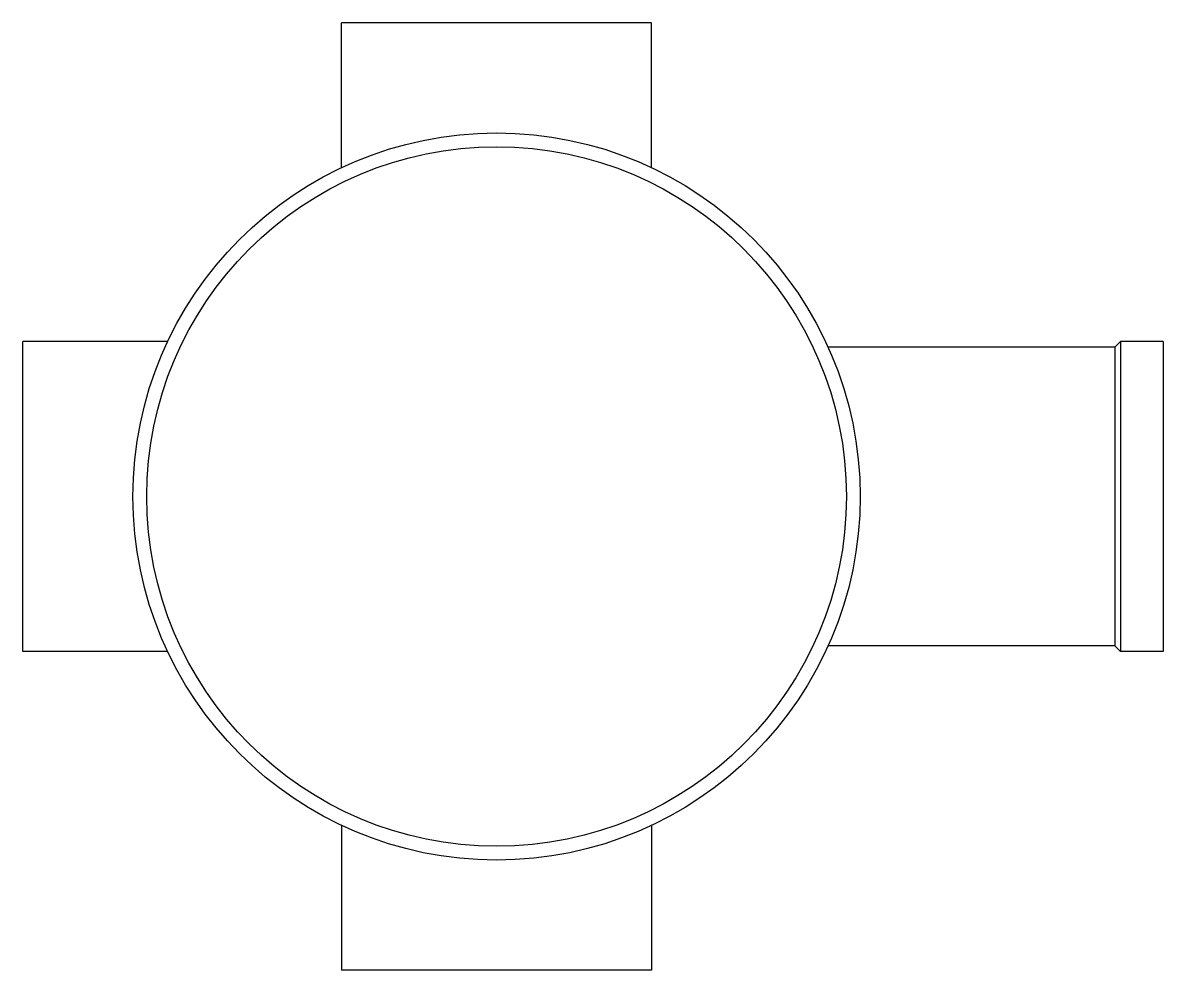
# Model space of a CAD drawing. Header units: millimetres. Extents: x 124.222 to 124.388, y 129.653 to 129.791.
import ezdxf

# ---------------------------------------------------------------- set-up
doc = ezdxf.new("R2010")
doc.units = ezdxf.units.MM
doc.header["$MEASUREMENT"] = 0
doc.layers.get('0').update_dxf_attribs({"linetype": 'CONTINUOUS'})

msp = doc.modelspace()

# ---------------------------------------------------------------- linework, layer by layer
for p, q in [((124.31362, 129.79085), (124.26862, 129.79085)), ((124.26862, 129.76982), (124.26862, 129.79085)), ((124.31362, 129.76982), (124.31362, 129.79085)), ((124.22232, 129.69955), (124.22232, 129.74455)), ((124.24336, 129.74455), (124.22232, 129.74455)), ((124.38092, 129.74375), (124.38172, 129.74455)), ((124.38172, 129.74455), (124.38172, 129.69955)), ((124.38792, 129.74455), (124.38172, 129.74455)), ((124.38792, 129.74455), (124.38792, 129.69955)), ((124.38092, 129.74375), (124.33926, 129.74375)), ((124.38092, 129.74375), (124.38092, 129.70035)), ((124.38092, 129.70035), (124.33926, 129.70035)), ((124.38092, 129.70035), (124.38172, 129.69955)), ((124.24336, 129.69955), (124.22232, 129.69955)), ((124.38792, 129.69955), (124.38172, 129.69955)), ((124.26862, 129.67429), (124.26862, 129.65325)), ((124.31362, 129.67429), (124.31362, 129.65325)), ((124.31362, 129.65325), (124.26862, 129.65325))]:
    msp.add_line(p, q)
for radius in [0.0528, 0.0508]:
    msp.add_circle((124.29112, 129.72205), radius)

doc.saveas('drawing.dxf')
